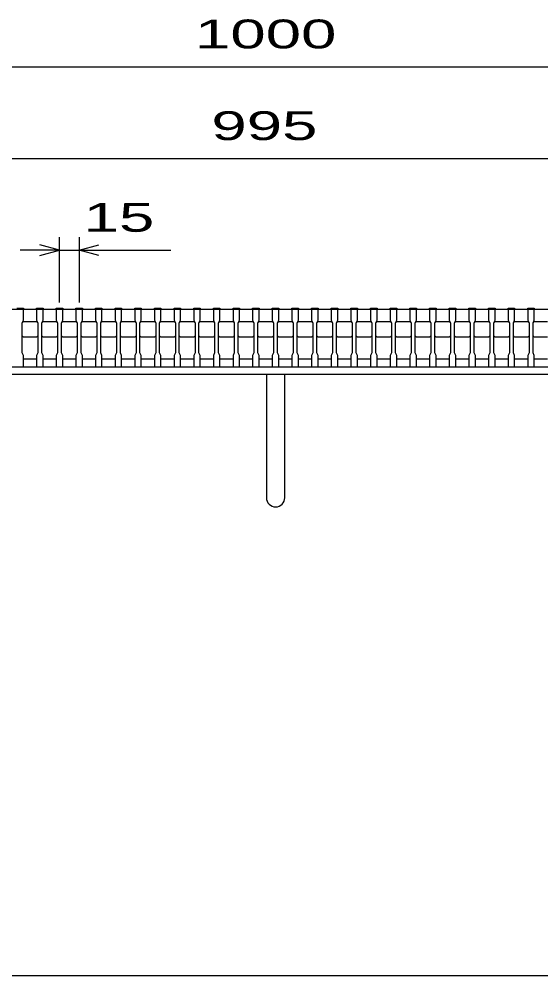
# Model space of a CAD drawing. Units: millimetres, scale not verified. Extents: x -1820 to 1736, y -1282 to 1048.
# Drawn here: x -1112 to -714, y -1152 to -421 of the extents above; entities that cross this region are included whole.
import ezdxf
from ezdxf.enums import TextEntityAlignment as Align

# ---------------------------------------------------------------- set-up
doc = ezdxf.new("R2010")
doc.units = ezdxf.units.MM
doc.header["$LTSCALE"] = 10
for name, color, linetype, lineweight in [('0_2', 150, 'Continuous', 25), ('16', 3, 'Continuous', 25), ('19', 6, 'Continuous', 25), ('22', 4, 'Continuous', 25)]:
    doc.layers.add(name, color=color, linetype=linetype, lineweight=lineweight)
doc.styles.add('ベクトル', font='')
doc.styles.get('ベクトル').set_extended_font_data('ベクトル')

msp = doc.modelspace()

# ---------------------------------------------------------------- linework, layer by layer
at = {"layer": '0_2'}
msp.add_line((1736, -1151.5), (-1724, -1151.5), dxfattribs=at)
at = {"layer": '16'}
for p, q in [((-1414, -642.5), (-419, -642.5)), ((-1114, -641.8), (-1109, -641.8)), ((-1109, -642.5), (-1114, -642.5)), ((-1109, -641.8), (-1109, -642.5)), ((-1109, -651), (-1109, -642.5)), ((-1099, -642.5), (-1099, -641.8)), ((-1099, -641.8), (-1094, -641.8)), ((-1099, -642.5), (-1099, -651)), ((-1094, -642.5), (-1099, -642.5)), ((-1094, -641.8), (-1094, -642.5)), ((-1094, -651), (-1094, -642.5)), ((-1084, -642.5), (-1084, -641.8)), ((-1084, -641.8), (-1079, -641.8)), ((-1084, -642.5), (-1084, -651)), ((-1079, -642.5), (-1084, -642.5)), ((-1079, -641.8), (-1079, -642.5)), ((-1079, -651), (-1079, -642.5)), ((-1069, -642.5), (-1069, -641.8)), ((-1069, -641.8), (-1064, -641.8)), ((-1069, -642.5), (-1069, -651)), ((-1064, -642.5), (-1069, -642.5)), ((-1064, -641.8), (-1064, -642.5)), ((-1064, -651), (-1064, -642.5)), ((-1054, -642.5), (-1054, -641.8)), ((-1054, -641.8), (-1049, -641.8)), ((-1054, -642.5), (-1054, -651)), ((-1049, -642.5), (-1054, -642.5)), ((-1049, -641.8), (-1049, -642.5)), ((-1049, -651), (-1049, -642.5)), ((-1039, -642.5), (-1039, -641.8)), ((-1039, -641.8), (-1034, -641.8)), ((-1039, -642.5), (-1039, -651)), ((-1034, -642.5), (-1039, -642.5)), ((-1034, -641.8), (-1034, -642.5)), ((-1034, -651), (-1034, -642.5)), ((-1024, -642.5), (-1024, -641.8)), ((-1024, -641.8), (-1019, -641.8)), ((-1024, -642.5), (-1024, -651)), ((-1019, -642.5), (-1024, -642.5)), ((-1019, -641.8), (-1019, -642.5)), ((-1019, -651), (-1019, -642.5)), ((-1009, -642.5), (-1009, -641.8)), ((-1009, -641.8), (-1004, -641.8)), ((-1009, -642.5), (-1009, -651)), ((-1004, -642.5), (-1009, -642.5)), ((-1004, -641.8), (-1004, -642.5)), ((-1004, -651), (-1004, -642.5)), ((-994, -642.5), (-994, -641.8)), ((-994, -641.8), (-989, -641.8)), ((-994, -642.5), (-994, -651)), ((-989, -642.5), (-994, -642.5)), ((-989, -641.8), (-989, -642.5)), ((-989, -651), (-989, -642.5)), ((-979, -642.5), (-979, -641.8)), ((-979, -641.8), (-974, -641.8)), ((-979, -642.5), (-979, -651)), ((-974, -642.5), (-979, -642.5)), ((-974, -641.8), (-974, -642.5)), ((-974, -651), (-974, -642.5)), ((-964, -642.5), (-964, -641.8)), ((-964, -641.8), (-959, -641.8)), ((-964, -642.5), (-964, -651)), ((-959, -642.5), (-964, -642.5)), ((-959, -641.8), (-959, -642.5)), ((-959, -651), (-959, -642.5)), ((-949, -642.5), (-949, -641.8)), ((-949, -641.8), (-944, -641.8)), ((-949, -642.5), (-949, -651)), ((-944, -642.5), (-949, -642.5)), ((-944, -641.8), (-944, -642.5)), ((-944, -651), (-944, -642.5)), ((-934, -642.5), (-934, -641.8)), ((-934, -641.8), (-929, -641.8)), ((-934, -642.5), (-934, -651)), ((-929, -642.5), (-934, -642.5)), ((-929, -641.8), (-929, -642.5)), ((-929, -651), (-929, -642.5)), ((-919, -642.5), (-919, -641.8)), ((-919, -641.8), (-914, -641.8)), ((-919, -642.5), (-919, -651)), ((-914, -642.5), (-919, -642.5)), ((-914, -641.8), (-914, -642.5)), ((-914, -651), (-914, -642.5)), ((-904, -642.5), (-904, -641.8)), ((-904, -641.8), (-899, -641.8)), ((-904, -642.5), (-904, -651)), ((-899, -642.5), (-904, -642.5)), ((-899, -641.8), (-899, -642.5)), ((-899, -651), (-899, -642.5)), ((-889, -642.5), (-889, -641.8)), ((-889, -641.8), (-884, -641.8)), ((-889, -642.5), (-889, -651)), ((-884, -642.5), (-889, -642.5)), ((-884, -641.8), (-884, -642.5)), ((-884, -651), (-884, -642.5)), ((-874, -642.5), (-874, -641.8)), ((-874, -641.8), (-869, -641.8)), ((-874, -642.5), (-874, -651)), ((-869, -642.5), (-874, -642.5)), ((-869, -641.8), (-869, -642.5)), ((-869, -651), (-869, -642.5)), ((-859, -642.5), (-859, -641.8)), ((-859, -641.8), (-854, -641.8)), ((-859, -642.5), (-859, -651)), ((-854, -642.5), (-859, -642.5)), ((-854, -641.8), (-854, -642.5)), ((-854, -651), (-854, -642.5)), ((-844, -642.5), (-844, -641.8)), ((-844, -641.8), (-839, -641.8)), ((-844, -642.5), (-844, -651)), ((-839, -642.5), (-844, -642.5)), ((-839, -641.8), (-839, -642.5)), ((-839, -651), (-839, -642.5)), ((-829, -642.5), (-829, -641.8)), ((-829, -641.8), (-824, -641.8)), ((-829, -642.5), (-829, -651)), ((-824, -642.5), (-829, -642.5)), ((-824, -641.8), (-824, -642.5)), ((-824, -651), (-824, -642.5)), ((-814, -642.5), (-814, -641.8)), ((-814, -641.8), (-809, -641.8)), ((-814, -642.5), (-814, -651)), ((-809, -642.5), (-814, -642.5)), ((-809, -641.8), (-809, -642.5)), ((-809, -651), (-809, -642.5)), ((-799, -642.5), (-799, -641.8)), ((-799, -641.8), (-794, -641.8)), ((-799, -642.5), (-799, -651)), ((-794, -642.5), (-799, -642.5)), ((-794, -641.8), (-794, -642.5)), ((-794, -651), (-794, -642.5)), ((-784, -642.5), (-784, -641.8)), ((-784, -641.8), (-779, -641.8)), ((-784, -642.5), (-784, -651)), ((-779, -642.5), (-784, -642.5)), ((-779, -641.8), (-779, -642.5)), ((-779, -651), (-779, -642.5)), ((-769, -642.5), (-769, -641.8)), ((-769, -641.8), (-764, -641.8)), ((-769, -642.5), (-769, -651)), ((-764, -642.5), (-769, -642.5)), ((-764, -641.8), (-764, -642.5)), ((-764, -651), (-764, -642.5)), ((-754, -642.5), (-754, -641.8)), ((-754, -641.8), (-749, -641.8)), ((-754, -642.5), (-754, -651)), ((-749, -642.5), (-754, -642.5)), ((-749, -641.8), (-749, -642.5)), ((-749, -651), (-749, -642.5)), ((-739, -642.5), (-739, -641.8)), ((-739, -641.8), (-734, -641.8)), ((-739, -642.5), (-739, -651)), ((-734, -642.5), (-739, -642.5)), ((-734, -641.8), (-734, -642.5)), ((-734, -651), (-734, -642.5)), ((-724, -642.5), (-724, -641.8)), ((-724, -641.8), (-719, -641.8)), ((-724, -642.5), (-724, -651)), ((-719, -642.5), (-724, -642.5)), ((-719, -641.8), (-719, -642.5)), ((-719, -651), (-719, -642.5)), ((-1110, -653), (-1109, -651)), ((-1110, -653), (-1109, -652)), ((-1110, -676), (-1110, -653)), ((-1109, -652), (-1099, -652)), ((-1099, -651), (-1098, -653)), ((-1099, -652), (-1098, -653)), ((-1098, -653), (-1098, -676)), ((-1095, -653), (-1094, -651)), ((-1095, -653), (-1094, -652)), ((-1095, -676), (-1095, -653)), ((-1094, -652), (-1084, -652)), ((-1084, -651), (-1083, -653)), ((-1084, -652), (-1083, -653)), ((-1083, -653), (-1083, -676)), ((-1080, -653), (-1079, -651)), ((-1080, -653), (-1079, -652)), ((-1080, -676), (-1080, -653)), ((-1079, -652), (-1069, -652)), ((-1069, -651), (-1068, -653)), ((-1069, -652), (-1068, -653)), ((-1068, -653), (-1068, -676)), ((-1065, -653), (-1064, -651)), ((-1065, -653), (-1064, -652)), ((-1065, -676), (-1065, -653)), ((-1064, -652), (-1054, -652)), ((-1054, -651), (-1053, -653)), ((-1054, -652), (-1053, -653)), ((-1053, -653), (-1053, -676)), ((-1050, -653), (-1049, -651)), ((-1050, -653), (-1049, -652)), ((-1050, -676), (-1050, -653)), ((-1049, -652), (-1039, -652)), ((-1039, -651), (-1038, -653)), ((-1039, -652), (-1038, -653)), ((-1038, -653), (-1038, -676)), ((-1035, -653), (-1034, -651)), ((-1035, -653), (-1034, -652)), ((-1035, -676), (-1035, -653)), ((-1034, -652), (-1024, -652)), ((-1024, -651), (-1023, -653)), ((-1024, -652), (-1023, -653)), ((-1023, -653), (-1023, -676)), ((-1020, -653), (-1019, -651)), ((-1020, -653), (-1019, -652)), ((-1020, -676), (-1020, -653)), ((-1019, -652), (-1009, -652)), ((-1009, -651), (-1008, -653)), ((-1009, -652), (-1008, -653)), ((-1008, -653), (-1008, -676)), ((-1005, -653), (-1004, -651)), ((-1005, -653), (-1004, -652)), ((-1005, -676), (-1005, -653)), ((-1004, -652), (-994, -652)), ((-994, -651), (-993, -653)), ((-994, -652), (-993, -653)), ((-993, -653), (-993, -676)), ((-990, -653), (-989, -651)), ((-990, -653), (-989, -652)), ((-990, -676), (-990, -653)), ((-989, -652), (-979, -652)), ((-979, -651), (-978, -653)), ((-979, -652), (-978, -653)), ((-978, -653), (-978, -676)), ((-975, -653), (-974, -651)), ((-975, -653), (-974, -652)), ((-975, -676), (-975, -653)), ((-974, -652), (-964, -652)), ((-964, -651), (-963, -653)), ((-964, -652), (-963, -653)), ((-963, -653), (-963, -676)), ((-960, -653), (-959, -651)), ((-960, -653), (-959, -652)), ((-960, -676), (-960, -653)), ((-959, -652), (-949, -652)), ((-949, -651), (-948, -653)), ((-949, -652), (-948, -653)), ((-948, -653), (-948, -676)), ((-945, -653), (-944, -651)), ((-945, -653), (-944, -652)), ((-945, -676), (-945, -653)), ((-944, -652), (-934, -652)), ((-934, -651), (-933, -653)), ((-934, -652), (-933, -653)), ((-933, -653), (-933, -676)), ((-930, -653), (-929, -651)), ((-930, -653), (-929, -652)), ((-930, -676), (-930, -653)), ((-929, -652), (-919, -652)), ((-919, -651), (-918, -653)), ((-919, -652), (-918, -653)), ((-918, -653), (-918, -676)), ((-915, -653), (-914, -651)), ((-915, -653), (-914, -652)), ((-915, -676), (-915, -653)), ((-914, -652), (-904, -652)), ((-904, -651), (-903, -653)), ((-904, -652), (-903, -653)), ((-903, -653), (-903, -676)), ((-900, -653), (-899, -651)), ((-900, -653), (-899, -652)), ((-900, -676), (-900, -653)), ((-899, -652), (-889, -652)), ((-889, -651), (-888, -653)), ((-889, -652), (-888, -653)), ((-888, -653), (-888, -676)), ((-885, -653), (-884, -651)), ((-885, -653), (-884, -652)), ((-885, -676), (-885, -653)), ((-884, -652), (-874, -652)), ((-874, -651), (-873, -653)), ((-874, -652), (-873, -653)), ((-873, -653), (-873, -676)), ((-870, -653), (-869, -651)), ((-870, -653), (-869, -652)), ((-870, -676), (-870, -653)), ((-869, -652), (-859, -652)), ((-859, -651), (-858, -653)), ((-859, -652), (-858, -653)), ((-858, -653), (-858, -676)), ((-855, -653), (-854, -651)), ((-855, -653), (-854, -652)), ((-855, -676), (-855, -653)), ((-854, -652), (-844, -652)), ((-844, -651), (-843, -653)), ((-844, -652), (-843, -653)), ((-843, -653), (-843, -676)), ((-840, -653), (-839, -651)), ((-840, -653), (-839, -652)), ((-840, -676), (-840, -653)), ((-839, -652), (-829, -652)), ((-829, -651), (-828, -653)), ((-829, -652), (-828, -653)), ((-828, -653), (-828, -676)), ((-825, -653), (-824, -651)), ((-825, -653), (-824, -652)), ((-825, -676), (-825, -653)), ((-824, -652), (-814, -652)), ((-814, -651), (-813, -653)), ((-814, -652), (-813, -653)), ((-813, -653), (-813, -676)), ((-810, -653), (-809, -651)), ((-810, -653), (-809, -652)), ((-810, -676), (-810, -653)), ((-809, -652), (-799, -652)), ((-799, -651), (-798, -653)), ((-799, -652), (-798, -653)), ((-798, -653), (-798, -676)), ((-795, -653), (-794, -651)), ((-795, -653), (-794, -652)), ((-795, -676), (-795, -653)), ((-794, -652), (-784, -652)), ((-784, -651), (-783, -653)), ((-784, -652), (-783, -653)), ((-783, -653), (-783, -676)), ((-780, -653), (-779, -651)), ((-780, -653), (-779, -652)), ((-780, -676), (-780, -653)), ((-779, -652), (-769, -652)), ((-769, -651), (-768, -653)), ((-769, -652), (-768, -653)), ((-768, -653), (-768, -676)), ((-765, -653), (-764, -651)), ((-765, -653), (-764, -652)), ((-765, -676), (-765, -653)), ((-764, -652), (-754, -652)), ((-754, -651), (-753, -653)), ((-754, -652), (-753, -653)), ((-753, -653), (-753, -676)), ((-750, -653), (-749, -651)), ((-750, -653), (-749, -652)), ((-750, -676), (-750, -653)), ((-749, -652), (-739, -652)), ((-739, -651), (-738, -653)), ((-739, -652), (-738, -653)), ((-738, -653), (-738, -676)), ((-735, -653), (-734, -651)), ((-735, -653), (-734, -652)), ((-735, -676), (-735, -653)), ((-734, -652), (-724, -652)), ((-724, -651), (-723, -653)), ((-724, -652), (-723, -653)), ((-723, -653), (-723, -676)), ((-720, -653), (-719, -651)), ((-720, -653), (-719, -652)), ((-720, -676), (-720, -653)), ((-719, -652), (-709, -652)), ((-1109, -664), (-1110, -663)), ((-1099, -664), (-1109, -664)), ((-1098, -663), (-1099, -664)), ((-1094, -664), (-1095, -663)), ((-1084, -664), (-1094, -664)), ((-1083, -663), (-1084, -664)), ((-1079, -664), (-1080, -663)), ((-1069, -664), (-1079, -664)), ((-1068, -663), (-1069, -664)), ((-1064, -664), (-1065, -663)), ((-1054, -664), (-1064, -664)), ((-1053, -663), (-1054, -664)), ((-1049, -664), (-1050, -663)), ((-1039, -664), (-1049, -664)), ((-1038, -663), (-1039, -664)), ((-1034, -664), (-1035, -663)), ((-1024, -664), (-1034, -664)), ((-1023, -663), (-1024, -664)), ((-1019, -664), (-1020, -663)), ((-1009, -664), (-1019, -664)), ((-1008, -663), (-1009, -664)), ((-1004, -664), (-1005, -663)), ((-994, -664), (-1004, -664)), ((-993, -663), (-994, -664)), ((-989, -664), (-990, -663)), ((-979, -664), (-989, -664)), ((-978, -663), (-979, -664)), ((-974, -664), (-975, -663)), ((-964, -664), (-974, -664)), ((-963, -663), (-964, -664)), ((-959, -664), (-960, -663)), ((-949, -664), (-959, -664)), ((-948, -663), (-949, -664)), ((-944, -664), (-945, -663)), ((-934, -664), (-944, -664)), ((-933, -663), (-934, -664)), ((-929, -664), (-930, -663)), ((-919, -664), (-929, -664)), ((-918, -663), (-919, -664)), ((-914, -664), (-915, -663)), ((-904, -664), (-914, -664)), ((-903, -663), (-904, -664)), ((-899, -664), (-900, -663)), ((-889, -664), (-899, -664)), ((-888, -663), (-889, -664)), ((-884, -664), (-885, -663)), ((-874, -664), (-884, -664)), ((-873, -663), (-874, -664)), ((-869, -664), (-870, -663)), ((-859, -664), (-869, -664)), ((-858, -663), (-859, -664)), ((-854, -664), (-855, -663)), ((-844, -664), (-854, -664)), ((-843, -663), (-844, -664)), ((-839, -664), (-840, -663)), ((-829, -664), (-839, -664)), ((-828, -663), (-829, -664)), ((-824, -664), (-825, -663)), ((-814, -664), (-824, -664)), ((-813, -663), (-814, -664)), ((-809, -664), (-810, -663)), ((-799, -664), (-809, -664)), ((-798, -663), (-799, -664)), ((-794, -664), (-795, -663)), ((-784, -664), (-794, -664)), ((-783, -663), (-784, -664)), ((-779, -664), (-780, -663)), ((-769, -664), (-779, -664)), ((-768, -663), (-769, -664)), ((-764, -664), (-765, -663)), ((-754, -664), (-764, -664)), ((-753, -663), (-754, -664)), ((-749, -664), (-750, -663)), ((-739, -664), (-749, -664)), ((-738, -663), (-739, -664)), ((-734, -664), (-735, -663)), ((-724, -664), (-734, -664)), ((-723, -663), (-724, -664)), ((-719, -664), (-720, -663)), ((-709, -664), (-719, -664)), ((-1109, -678), (-1110, -676)), ((-1109, -686.5), (-1109, -678)), ((-1098, -676), (-1099, -678)), ((-1099, -678), (-1099, -686.5)), ((-1094, -678), (-1095, -676)), ((-1094, -686.5), (-1094, -678)), ((-1083, -676), (-1084, -678)), ((-1084, -678), (-1084, -686.5)), ((-1079, -678), (-1080, -676)), ((-1079, -686.5), (-1079, -678)), ((-1068, -676), (-1069, -678)), ((-1069, -678), (-1069, -686.5)), ((-1064, -678), (-1065, -676)), ((-1064, -686.5), (-1064, -678)), ((-1053, -676), (-1054, -678)), ((-1054, -678), (-1054, -686.5)), ((-1049, -678), (-1050, -676)), ((-1049, -686.5), (-1049, -678)), ((-1038, -676), (-1039, -678)), ((-1039, -678), (-1039, -686.5)), ((-1034, -678), (-1035, -676)), ((-1034, -686.5), (-1034, -678)), ((-1023, -676), (-1024, -678)), ((-1024, -678), (-1024, -686.5)), ((-1019, -678), (-1020, -676)), ((-1019, -686.5), (-1019, -678)), ((-1008, -676), (-1009, -678)), ((-1009, -678), (-1009, -686.5)), ((-1004, -678), (-1005, -676)), ((-1004, -686.5), (-1004, -678)), ((-993, -676), (-994, -678)), ((-994, -678), (-994, -686.5)), ((-989, -678), (-990, -676)), ((-989, -686.5), (-989, -678)), ((-978, -676), (-979, -678)), ((-979, -678), (-979, -686.5)), ((-974, -678), (-975, -676)), ((-974, -686.5), (-974, -678)), ((-963, -676), (-964, -678)), ((-964, -678), (-964, -686.5)), ((-959, -678), (-960, -676)), ((-959, -686.5), (-959, -678)), ((-948, -676), (-949, -678)), ((-949, -678), (-949, -686.5)), ((-944, -678), (-945, -676)), ((-944, -686.5), (-944, -678)), ((-933, -676), (-934, -678)), ((-934, -678), (-934, -686.5)), ((-929, -678), (-930, -676)), ((-929, -686.5), (-929, -678)), ((-918, -676), (-919, -678)), ((-919, -678), (-919, -686.5)), ((-914, -678), (-915, -676)), ((-914, -686.5), (-914, -678)), ((-903, -676), (-904, -678)), ((-904, -678), (-904, -686.5)), ((-899, -678), (-900, -676)), ((-899, -686.5), (-899, -678)), ((-888, -676), (-889, -678)), ((-889, -678), (-889, -686.5)), ((-884, -678), (-885, -676)), ((-884, -686.5), (-884, -678)), ((-873, -676), (-874, -678)), ((-874, -678), (-874, -686.5)), ((-869, -678), (-870, -676)), ((-869, -686.5), (-869, -678)), ((-858, -676), (-859, -678)), ((-859, -678), (-859, -686.5)), ((-854, -678), (-855, -676)), ((-854, -686.5), (-854, -678)), ((-843, -676), (-844, -678)), ((-844, -678), (-844, -686.5)), ((-839, -678), (-840, -676)), ((-839, -686.5), (-839, -678)), ((-828, -676), (-829, -678)), ((-829, -678), (-829, -686.5)), ((-824, -678), (-825, -676)), ((-824, -686.5), (-824, -678)), ((-813, -676), (-814, -678)), ((-814, -678), (-814, -686.5)), ((-809, -678), (-810, -676)), ((-809, -686.5), (-809, -678)), ((-798, -676), (-799, -678)), ((-799, -678), (-799, -686.5)), ((-794, -678), (-795, -676)), ((-794, -686.5), (-794, -678)), ((-783, -676), (-784, -678)), ((-784, -678), (-784, -686.5)), ((-779, -678), (-780, -676)), ((-779, -686.5), (-779, -678)), ((-768, -676), (-769, -678)), ((-769, -678), (-769, -686.5)), ((-764, -678), (-765, -676)), ((-764, -686.5), (-764, -678)), ((-753, -676), (-754, -678)), ((-754, -678), (-754, -686.5)), ((-749, -678), (-750, -676)), ((-749, -686.5), (-749, -678)), ((-738, -676), (-739, -678)), ((-739, -678), (-739, -686.5)), ((-734, -678), (-735, -676)), ((-734, -686.5), (-734, -678)), ((-723, -676), (-724, -678)), ((-724, -678), (-724, -686.5)), ((-719, -678), (-720, -676)), ((-719, -686.5), (-719, -678)), ((-1114, -686.5), (-1109, -686.5)), ((-1109, -680.5), (-1099, -680.5)), ((-1099, -686.5), (-1094, -686.5)), ((-1094, -680.5), (-1084, -680.5)), ((-1084, -686.5), (-1079, -686.5)), ((-1079, -680.5), (-1069, -680.5)), ((-1069, -686.5), (-1064, -686.5)), ((-1064, -680.5), (-1054, -680.5)), ((-1054, -686.5), (-1049, -686.5)), ((-1049, -680.5), (-1039, -680.5)), ((-1039, -686.5), (-1034, -686.5)), ((-1034, -680.5), (-1024, -680.5)), ((-1024, -686.5), (-1019, -686.5)), ((-1019, -680.5), (-1009, -680.5)), ((-1009, -686.5), (-1004, -686.5)), ((-1004, -680.5), (-994, -680.5)), ((-994, -686.5), (-989, -686.5)), ((-989, -680.5), (-979, -680.5)), ((-979, -686.5), (-974, -686.5)), ((-974, -680.5), (-964, -680.5)), ((-964, -686.5), (-959, -686.5)), ((-959, -680.5), (-949, -680.5)), ((-949, -686.5), (-944, -686.5)), ((-944, -680.5), (-934, -680.5)), ((-934, -686.5), (-929, -686.5)), ((-929, -680.5), (-919, -680.5)), ((-919, -686.5), (-914, -686.5)), ((-914, -680.5), (-904, -680.5)), ((-904, -686.5), (-899, -686.5)), ((-899, -680.5), (-889, -680.5)), ((-889, -686.5), (-884, -686.5)), ((-884, -680.5), (-874, -680.5)), ((-874, -686.5), (-869, -686.5)), ((-869, -680.5), (-859, -680.5)), ((-859, -686.5), (-854, -686.5)), ((-854, -680.5), (-844, -680.5)), ((-844, -686.5), (-839, -686.5)), ((-839, -680.5), (-829, -680.5)), ((-829, -686.5), (-824, -686.5)), ((-824, -680.5), (-814, -680.5)), ((-814, -686.5), (-809, -686.5)), ((-809, -680.5), (-799, -680.5)), ((-799, -686.5), (-794, -686.5)), ((-794, -680.5), (-784, -680.5)), ((-784, -686.5), (-779, -686.5)), ((-779, -680.5), (-769, -680.5)), ((-769, -686.5), (-764, -686.5)), ((-764, -680.5), (-754, -680.5)), ((-754, -686.5), (-749, -686.5)), ((-749, -680.5), (-739, -680.5)), ((-739, -686.5), (-734, -686.5)), ((-734, -680.5), (-724, -680.5)), ((-724, -686.5), (-719, -686.5)), ((-719, -680.5), (-709, -680.5))]:
    msp.add_line(p, q, dxfattribs=at)
at = {"layer": '19'}
for p, q in [((-1416.5, -686.5), (-416.5, -686.5)), ((-416.5, -692.5), (-1416.5, -692.5)), ((-923.5, -692.5), (-923.5, -786.5)), ((-909.5, -786.5), (-909.5, -692.5))]:
    msp.add_line(p, q, dxfattribs=at)
msp.add_arc((-916.5, -786.5), 7, 180, 0, dxfattribs=at)
at = {"layer": '22'}
for p, q in [((-1416.5, -457.5), (-416.5, -457.5)), ((-1414, -527.5), (-419, -527.5)), ((-1081.5, -637.5), (-1081.5, -587.5)), ((-1066.5, -587.5), (-1066.5, -637.5)), ((-1081.5, -597.5), (-1111.5, -597.5)), ((-1081.5, -597.5), (-1096.5, -593.5)), ((-1096.5, -601.5), (-1081.5, -597.5)), ((-1081.5, -597.5), (-1066.5, -597.5)), ((-1066.5, -597.5), (-1051.5, -593.5)), ((-1051.5, -601.5), (-1066.5, -597.5)), ((-1066.5, -597.5), (-996.5, -597.5))]:
    msp.add_line(p, q, dxfattribs=at)

# ---------------------------------------------------------------- texts
at = {"layer": '22', "color": 2, "style": 'ベクトル', "width": 1.65}
for s, p in [(' 1000 ', (-991.5, -432.5)), (' 995 ', (-979, -502.5)), (' 15 ', (-1076.5, -572.5))]:
    msp.add_text(s, height=21.99, dxfattribs=at).set_placement(p, align=Align.MIDDLE_LEFT)

doc.saveas('drawing.dxf')
